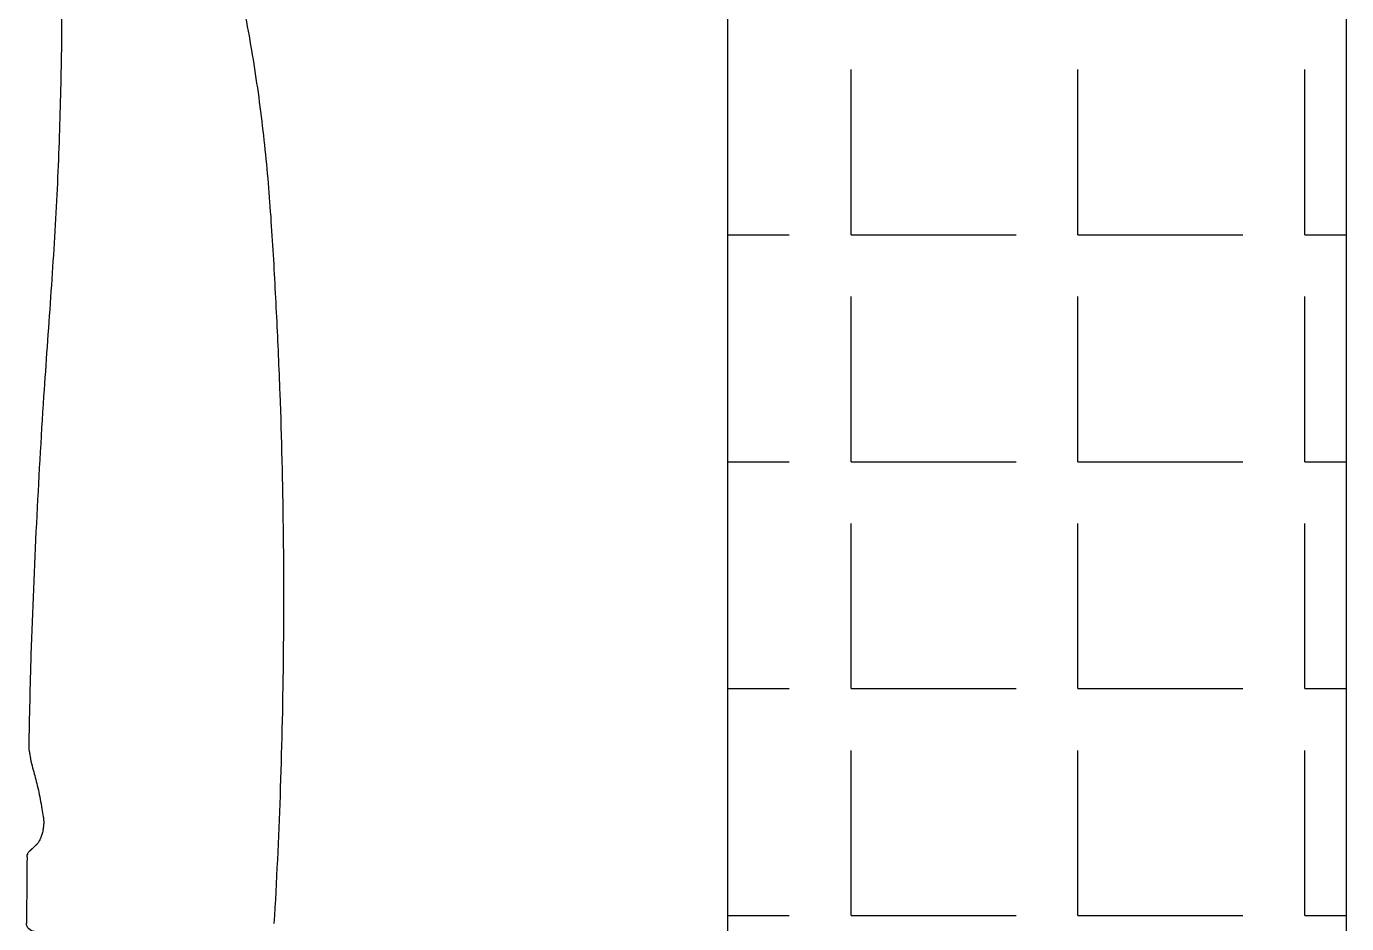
# Model space of a CAD drawing. Extents: x 1522 to 1942, y -990 to -693.
# Drawn here: x 1848.31 to 1880.31, y -761.34 to -739.59 of the extents above; entities that cross this region are included whole.
import ezdxf

# ---------------------------------------------------------------- set-up
doc = ezdxf.new("R2010")
doc.units = 0
doc.header["$LTSCALE"] = 7
doc.header["$MEASUREMENT"] = 0
doc.layers.add('41', color=7, linetype='CONTINUOUS')
doc.layers.add('HT', color=3, linetype='CONTINUOUS')

msp = doc.modelspace()

# ---------------------------------------------------------------- linework, layer by layer
at = {"layer": '41', "color": 7, "linetype": 'Continuous', "extrusion": (0.00013003, 5.51944e-05, -1)}
msp.add_arc((-1848.507, -761.324, 0.197), 0.2, 269.9998, 0.0746, dxfattribs=at)
at = {"layer": '41', "color": 7, "linetype": 'Continuous'}
for points, knots in [([(1854.316, -761.335), (1854.377, -760.305), (1854.476, -758.192), (1854.551, -754.993), (1854.55, -751.742), (1854.482, -748.956), (1854.379, -746.636), (1854.279, -744.781), (1854.147, -742.928), (1853.927, -741.083), (1853.62, -739.25), (1853.227, -737.434), (1852.908, -736.237), (1852.735, -735.642)], [0, 0, 0, 0, 0.119752, 0.245506, 0.37126, 0.49701, 0.568868, 0.64073, 0.712586, 0.784439, 0.856292, 0.928147, 1, 1, 1, 1]), ([(1849.151, -737.163), (1849.163, -737.883), (1849.17, -739.343), (1849.132, -741.563), (1849.045, -743.842), (1848.895, -746.179), (1848.702, -748.782), (1848.54, -751.67), (1848.42, -754.508), (1848.376, -756.32), (1848.362, -757.07)], [0, 0, 0, 0, 0.108349, 0.21975, 0.334201, 0.451706, 0.572264, 0.727253, 0.887012, 1, 1, 1, 1]), ([(1848.362, -757.07), (1848.362, -757.071), (1848.361, -757.078), (1848.363, -757.09), (1848.364, -757.102), (1848.365, -757.107), (1848.366, -757.108), (1848.366, -757.109), (1848.366, -757.11), (1848.366, -757.112), (1848.367, -757.114), (1848.368, -757.119), (1848.369, -757.124)], [0, 0, 0, 0, 0.016095, 0.145729, 0.221375, 0.239043, 0.250668, 0.263613, 0.285262, 0.336702, 0.557964, 1, 1, 1, 1]), ([(1848.367, -757.116), (1848.366, -757.118), (1848.366, -757.119), (1848.368, -757.127), (1848.375, -757.159), (1848.38, -757.192), (1848.386, -757.22), (1848.386, -757.221)], [0, 0, 0, 0, 0.042504, 0.265862, 0.612273, 0.983918, 1, 1, 1, 1]), ([(1848.386, -757.221), (1848.389, -757.242), (1848.402, -757.336), (1848.441, -757.494), (1848.494, -757.695), (1848.546, -757.891), (1848.597, -758.095), (1848.642, -758.319), (1848.68, -758.539), (1848.703, -758.686), (1848.712, -758.752)], [0, 0, 0, 0, 0.05161, 0.22765, 0.368833, 0.494458, 0.626448, 0.755274, 0.890448, 1, 1, 1, 1]), ([(1848.712, -758.75), (1848.721, -758.775), (1848.727, -758.836), (1848.726, -758.937), (1848.714, -759.048), (1848.689, -759.154), (1848.657, -759.251), (1848.619, -759.331), (1848.582, -759.389), (1848.566, -759.41), (1848.553, -759.422), (1848.549, -759.426)], [0, 0, 0, 0, 0.085318, 0.201689, 0.324627, 0.45045, 0.58184, 0.716897, 0.854614, 0.961561, 1, 1, 1, 1]), ([(1848.556, -759.419), (1848.539, -759.435), (1848.501, -759.47), (1848.45, -759.518), (1848.407, -759.558), (1848.386, -759.577), (1848.38, -759.583), (1848.379, -759.584), (1848.379, -759.584), (1848.378, -759.584), (1848.378, -759.585), (1848.377, -759.586), (1848.374, -759.589), (1848.354, -759.609), (1848.33, -759.648), (1848.315, -759.695), (1848.317, -759.72), (1848.318, -759.727)], [0, 0, 0, 0, 0.124314, 0.298669, 0.512899, 0.697717, 0.795389, 0.846005, 0.85326, 0.855945, 0.857869, 0.858935, 0.860712, 0.869418, 0.934681, 0.980867, 1, 1, 1, 1]), ([(1848.493, -759.478), (1848.481, -759.489), (1848.449, -759.518), (1848.41, -759.555), (1848.387, -759.576), (1848.381, -759.582), (1848.379, -759.583), (1848.379, -759.584), (1848.379, -759.584)], [0, 0, 0, 0, 0.168429, 0.490614, 0.770163, 0.917659, 0.992439, 1, 1, 1, 1])]:
    msp.add_open_spline(points, degree=3, knots=knots, dxfattribs=at)
msp.add_open_spline([(1848.322, -759.727), (1848.308, -761.324)], degree=1, dxfattribs=at)
at = {"layer": 'HT', "ltscale": 0.5}
for p, q in [((1865.307, -879.11), (1865.307, -716.11)), ((1880.307, -885.51), (1880.307, -716.11)), ((1868.295, -744.642), (1868.295, -740.642)), ((1873.795, -744.642), (1873.795, -740.642)), ((1879.295, -744.642), (1879.295, -740.642)), ((1865.307, -744.642), (1866.795, -744.642)), ((1868.295, -744.642), (1872.295, -744.642)), ((1873.795, -744.642), (1877.795, -744.642)), ((1879.295, -744.642), (1880.307, -744.642)), ((1868.295, -750.142), (1868.295, -746.142)), ((1873.795, -750.142), (1873.795, -746.142)), ((1879.295, -750.142), (1879.295, -746.142)), ((1865.307, -750.142), (1866.795, -750.142)), ((1868.295, -750.142), (1872.295, -750.142)), ((1873.795, -750.142), (1877.795, -750.142)), ((1879.295, -750.142), (1880.307, -750.142)), ((1868.295, -755.642), (1868.295, -751.642)), ((1873.795, -755.642), (1873.795, -751.642)), ((1879.295, -755.642), (1879.295, -751.642)), ((1865.307, -755.642), (1866.795, -755.642)), ((1868.295, -755.642), (1872.295, -755.642)), ((1873.795, -755.642), (1877.795, -755.642)), ((1879.295, -755.642), (1880.307, -755.642)), ((1868.295, -761.142), (1868.295, -757.142)), ((1873.795, -761.142), (1873.795, -757.142)), ((1879.295, -761.142), (1879.295, -757.142)), ((1865.307, -761.142), (1866.795, -761.142)), ((1868.295, -761.142), (1872.295, -761.142)), ((1873.795, -761.142), (1877.795, -761.142)), ((1879.295, -761.142), (1880.307, -761.142))]:
    msp.add_line(p, q, dxfattribs=at)

doc.saveas('drawing.dxf')
